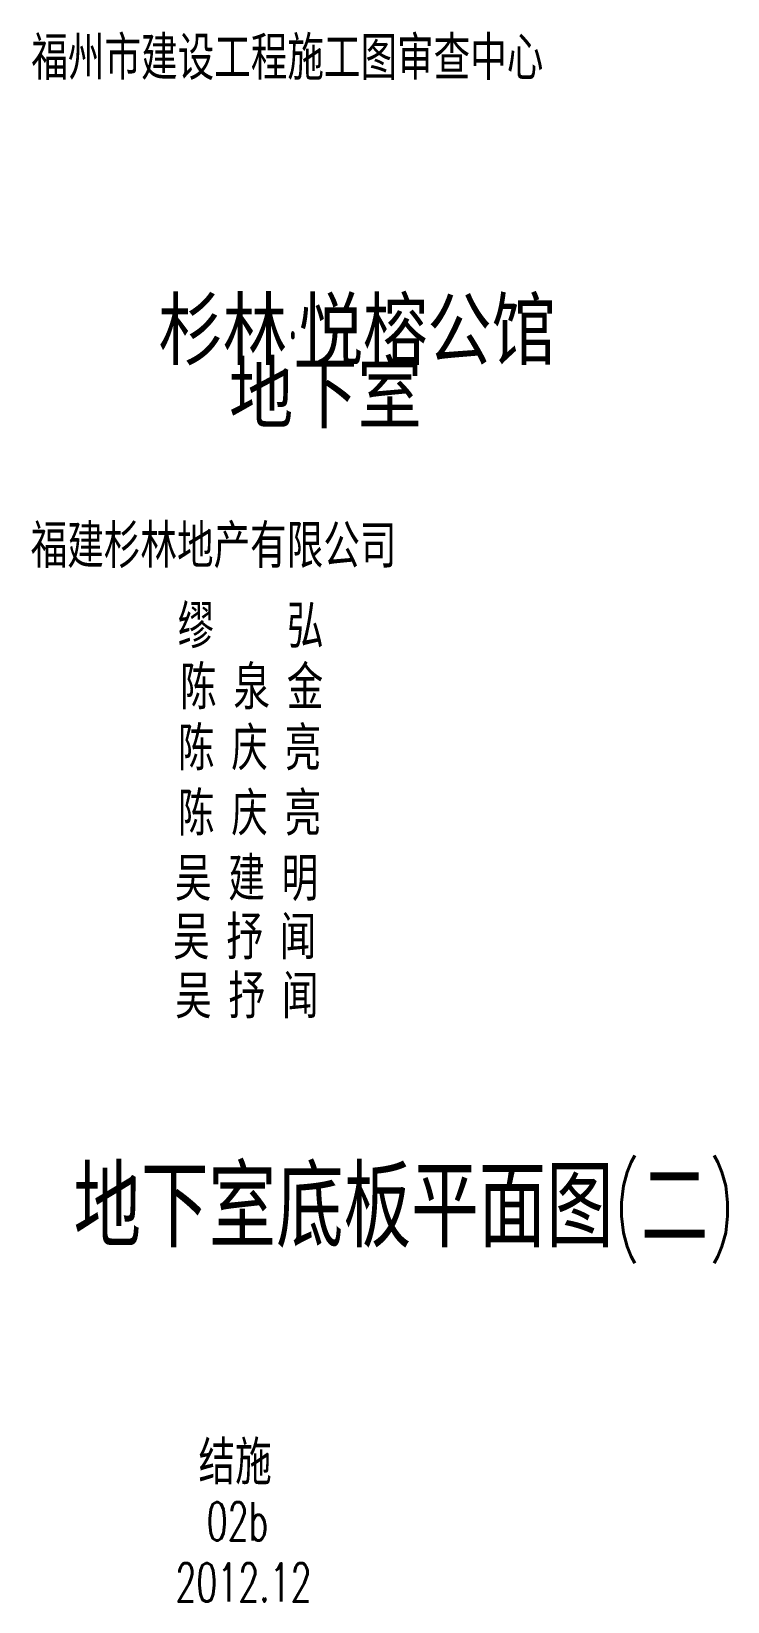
# Model space of a CAD drawing. Extents: x 25452 to 377797, y -68211 to 223293.
# Drawn here: x 365983 to 377797, y -68211 to -41567 of the extents above; entities that cross this region are included whole.
import ezdxf
from ezdxf.enums import TextEntityAlignment as Align

# ---------------------------------------------------------------- set-up
doc = ezdxf.new("R2010")
doc.units = 0
doc.header["$LTSCALE"] = 100
doc.layers.add('PUB_TITLE', color=4, linetype='Continuous')
doc.layers.add('Z-TEXT', color=2, linetype='Continuous')
doc.styles.get("Standard").update_dxf_attribs({"font": 'standard'})

msp = doc.modelspace()

# ---------------------------------------------------------------- texts
at = {"layer": 'PUB_TITLE', "linetype": 'ByBlock', "width": 0.7}
for s, p in [('福州市建设工程施工图审查中心  ', (370610.9, -41979.7)), ('福建杉林地产有限公司', (369074.5, -50265.9)), ('缪    弘', (369703.9, -51625.5)), ('陈 泉 金', (369721.6, -52659.2)), ('陈 庆 亮', (369686.2, -53695.2)), ('陈 庆 亮', (369685.7, -54801.9)), ('吴 建 明', (369634.7, -55912.9)), ('吴 抒 闻', (369603.5, -56905.4)), ('吴 抒 闻', (369638.8, -57906)), ('结施', (369440, -65814.4)), ('02b', (369481.4, -66848.8)), ('2012.12', (369582.3, -67885.7))]:
    msp.add_text(s, height=650, dxfattribs=at).set_placement(p, align=Align.MIDDLE)
at = {"layer": 'PUB_TITLE', "width": 0.8}
for s, p in [('杉林·悦榕公馆', (368139.6, -47121.6)), ('地下室', (369336, -48196.6))]:
    msp.add_text(s, height=1000, dxfattribs=at).set_placement(p)
at = {"layer": 'Z-TEXT', "width": 0.7}
msp.add_text('地下室底板平面图(二)', height=1200, dxfattribs=at).set_placement((366698.4, -62429.3), align=Align.BOTTOM_LEFT)

doc.saveas('drawing.dxf')
